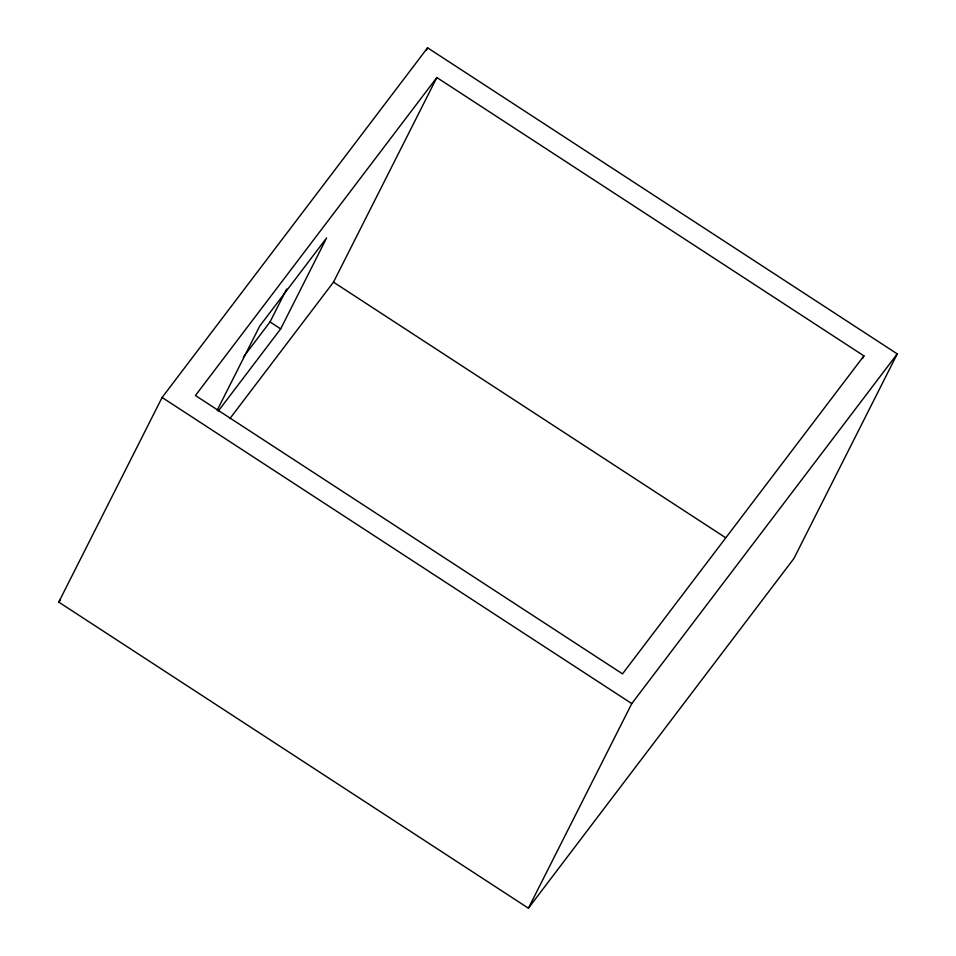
<?xml version="1.0" encoding="UTF-8"?>
<svg xmlns="http://www.w3.org/2000/svg" width="956" height="956" viewBox="0 0 956 956"><rect width="100%" height="100%" fill="white"/><g stroke="black" fill="none" stroke-linecap="round" stroke-linejoin="round"><path stroke-width="1.43" d="M58.746 602.101L162.102 397.481L427.583 47.8L897.254 353.899L793.898 558.519L528.417 908.2L58.746 602.101L60.551 599.723M217.12 410.387L259.733 326.044L326.617 237.948L280.682 328.888L218.255 411.104M243.278 357.185L270.034 321.945L286.669 288.999M426.245 50.453L427.583 47.8M229.894 418.597L333.489 282.151L436.844 77.532L863.925 355.883L862.575 358.536M528.417 908.2L631.773 703.592L897.254 353.899M436.844 77.532L195.43 395.509L622.511 673.849L863.925 355.883M333.489 282.151L725.604 537.702M270.034 321.945L280.682 328.888M162.102 397.481L631.773 703.592"/></g></svg>
